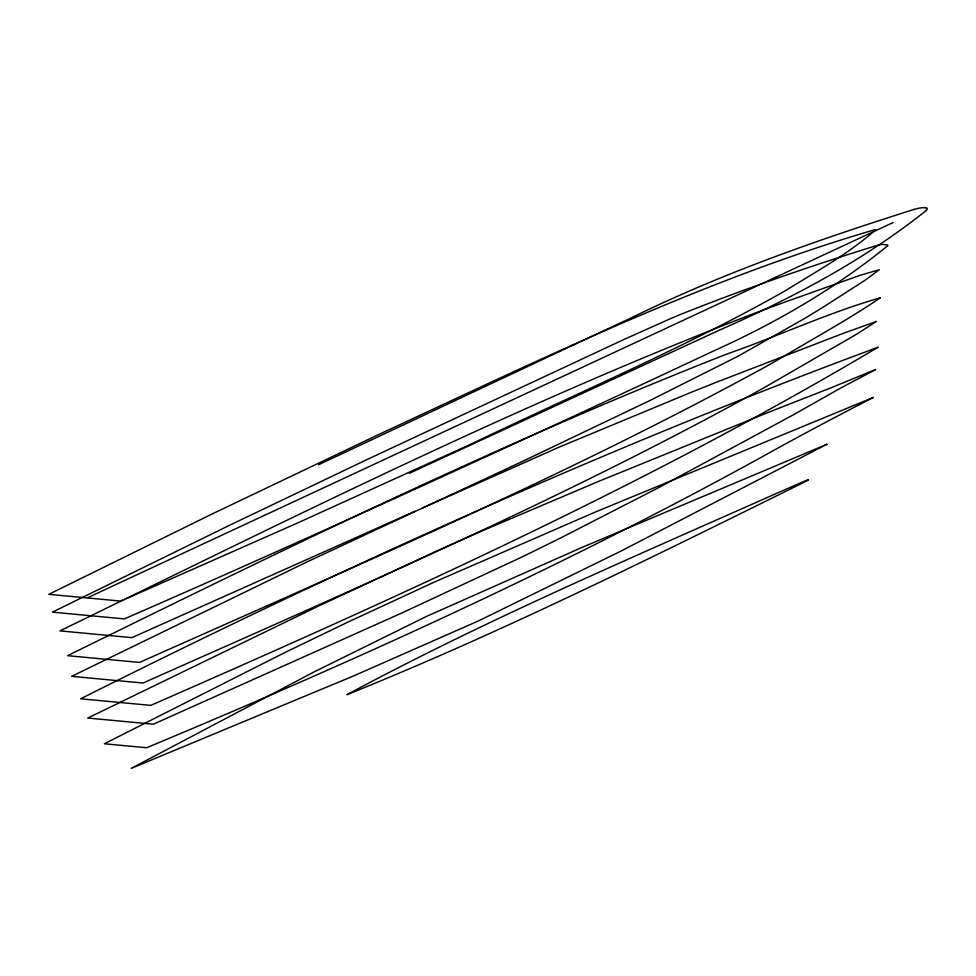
<?xml version="1.0" encoding="UTF-8"?>
<svg xmlns="http://www.w3.org/2000/svg" width="976" height="976" viewBox="0 0 976 976"><rect width="100%" height="100%" fill="white"/><g stroke="black" fill="none" stroke-linecap="round" stroke-linejoin="round"><path stroke-width="1.46" d="M807.982 479.899L807.994 479.863A5.331 1.318 -16.2 0 1 806.896 480.851L804.078 482.29C653.347 556.625 502.908 631.862 346.907 694.717C485.401 620.114 630.191 558.54 773.748 494.6L805.529 480.717A5.197 1.281 -16.2 0 1 808.091 479.948L808.396 479.887M925.98 210.657L925.541 211.036A126.343 31.208 -16.2 0 1 924.37 211.999C862.43 260.97 792.219 298.168 720.142 329.815L409.383 473.275M318.579 464.747L631.765 317.603C721.179 273.744 815.338 240.767 910.108 210.657A126.343 31.208 -16.2 0 1 912.767 209.84L913.975 209.474M88.011 597.544L893.162 222.54M422.828 507.837L558.614 447.35L692.521 391.766A1388.043 342.844 -16.2 0 1 718.129 381.592L843.715 333.17L876.448 321.47L856.367 334.353L766.77 386.167A1388.031 342.844 -16.2 0 1 747.421 396.927C551.745 504.031 346.602 592.347 143.021 683.041L71.651 676.331L307.745 561.578L521.257 461.99L650.272 400.343L738.307 356.094L803.211 319.286A1223.855 302.292 -16.2 0 0 825.123 305.903L865.602 279.892L879.291 269.681L860.198 275.281L784.814 302.109A1223.855 302.292 -16.2 0 0 751.557 314.431C514.803 405.577 287.798 519.952 59.914 630.886L131.87 637.645L415.032 511.241M924.284 207.644L925.712 207.778M925.931 207.693A13.444 3.318 -16.2 0 1 926.139 210.584M913.963 209.437A13.444 3.318 -16.2 0 1 924.455 207.559M880.315 297.814C848.364 319.567 813.447 338.489 780.105 358.546A894.248 220.881 -16.2 0 1 765.538 366.817C562.945 477.618 350.213 568.398 139.544 662.436L67.576 655.677C278.404 551.989 489.696 448.362 708.125 361.413A894.248 220.881 -16.2 0 1 728.011 353.641C778.775 335.842 828.941 312.491 880.315 297.814M826.904 444.275L621.163 551.001L478.24 621.017L354.178 675.685L131.26 768.356L314.077 671.915L426.963 616.198L582.184 547.341L826.904 444.275M875.545 229.921C848.449 253.906 815.607 271.901 784.728 291.092C683.749 348.249 576.462 393.316 472.055 443.653L297.668 522.941L120.768 601.094L48.8 594.335L210.511 514.755L378.017 434.82C540.545 359.473 702.61 280.002 875.021 229.653L875.545 229.921M873.264 397.476C834.919 417.24 796.538 437.541 758.791 458.671C560.822 567.446 354.983 660.898 146.595 747.738L104.359 743.773L284.919 652.505L347.798 622.176L433.747 582.343L595.494 511.961L873.264 397.476M887.648 245.781C835.493 288.262 776.53 322.483 715.225 350.213C519.354 442.116 322.69 532.347 124.403 618.906L52.411 612.147L228.811 525.637L365.805 460.135L624.408 339.258L673.294 317.432A113.814 28.109 -16.2 0 1 680.723 314.345C745.701 288.469 811.849 265.448 878.717 244.939A11.261 2.782 -16.2 0 1 881.779 244.403L887.55 244.939A11.261 2.782 -16.2 0 1 887.648 245.781M877.985 347.273C645.587 485.56 398.22 596.983 150.78 705.38L80.618 698.792C340.282 568.544 605.645 448.106 877.985 347.273M875.606 369.55L843.984 386.301A150.316 37.125 -16.2 0 0 840.19 388.302L803.663 408.981A700.622 173.057 -16.2 0 1 791.524 415.813L658.8 487.573L560.98 537.788A1695.153 418.704 -16.2 0 1 518.549 558.589L401.831 612.989L153.342 724.204L87.755 718.043L320.091 605.315L436.943 550.928A1695.153 418.704 -16.2 0 1 483.12 530.468L597.568 481.815L765.806 413.397A700.622 173.057 -16.2 0 1 782.154 406.955L831.772 387.509A150.316 37.125 -16.2 0 0 836.408 385.593L875.606 369.55"/></g></svg>
